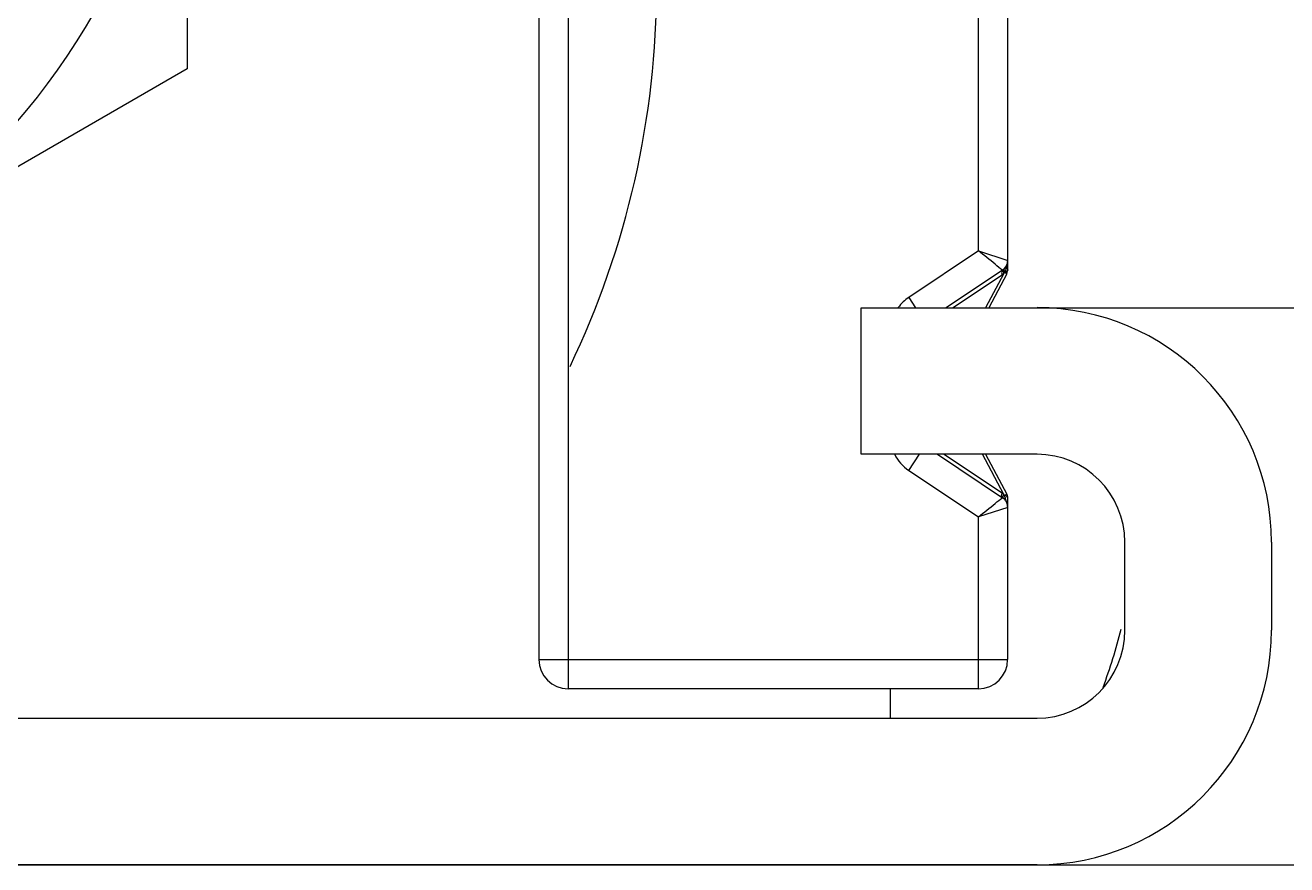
# Model space of a CAD drawing. Header units: millimetres. Extents: x -633009578 to 5705885, y -633235091 to 2571734.
# Drawn here: x 2449015.4 to 2449227, y 1996814.3 to 1996955 of the extents above; entities that cross this region are included whole.
import ezdxf

# ---------------------------------------------------------------- set-up
doc = ezdxf.new("R2010")
doc.units = ezdxf.units.MM
doc.header["$LTSCALE"] = 1000
doc.header["$MEASUREMENT"] = 0
doc.layers.get('0').update_dxf_attribs({"color": 9})
doc.layers.add('E-WIRE-系统', color=3, linetype='Continuous')

# ---------------------------------------------------------------- blocks, each defined once
blk = doc.blocks.new('G$CF4FACE3C')
at = {"layer": 'E-WIRE-系统'}
for p, q in [((-14417.27, 397.93), (-14417.27, 580.57)), ((-14421.72, 400.78), (-14421.72, 579.14)), ((-14541.72, 551.55), (-14541.72, 428.38)), ((-14488.38, 467.64), (-14488.38, 338.85)), ((-14483.94, 464.46), (-14483.94, 334.4)), ((-14541.72, 428.38), (-14648.39, 366.79)), ((-14421.72, 400.78), (-14432.28, 393.74)), ((-14421.72, 400.78), (-14417.27, 399.36)), ((-14418.06, 397.88), (-14426.61, 392.18)), ((-14425.64, 392.18), (-14418.12, 397.19)), ((-14417.87, 397.38), (-14420.62, 392.18)), ((-14417.43, 397.31), (-14420.14, 392.18)), ((-14418.19, 397.5), (-14418.12, 397.19)), ((-14417.97, 397.65), (-14417.87, 397.38)), ((-14417.88, 397.74), (-14417.78, 397.5)), ((-14417.87, 397.38), (-14417.78, 397.5)), ((-14417.84, 397.77), (-14417.75, 397.53)), ((-14417.78, 397.5), (-14417.75, 397.53)), ((-14417.43, 397.31), (-14417.78, 397.5)), ((-14417.63, 397.57), (-14417.75, 397.53)), ((-14417.55, 397.61), (-14417.63, 397.57)), ((-14439.49, 392.18), (-14412.83, 392.18)), ((-14439.49, 369.96), (-14439.49, 392.18)), ((-14432.28, 393.74), (-14431.24, 392.18)), ((-14420.62, 392.18), (-13920.12, 392.18)), ((-14412.83, 369.96), (-14439.49, 369.96)), ((-14432.28, 367.51), (-14430.65, 369.96)), ((-14427.94, 369.96), (-14418.06, 363.38)), ((-14418.13, 364.06), (-14427.03, 369.96)), ((-14417.88, 363.88), (-14421.08, 369.96)), ((-14420.62, 369.96), (-14417.43, 363.92)), ((-14432.28, 367.51), (-14421.72, 360.47)), ((-14417.97, 363.61), (-14417.88, 363.88)), ((-14417.83, 363.81), (-14417.88, 363.88)), ((-14417.77, 363.74), (-14417.83, 363.81)), ((-14417.8, 363.72), (-14417.69, 363.78)), ((-14417.51, 363.64), (-14417.8, 363.72)), ((-14417.69, 363.78), (-14417.43, 363.92)), ((-14417.27, 361.9), (-14421.72, 360.47)), ((-14417.4, 362.6), (-14417.65, 363.35)), ((-14417.27, 338.85), (-14417.27, 363.3)), ((-14421.72, 334.4), (-14421.72, 360.47)), ((-14399.49, 343.29), (-14399.49, 356.63)), ((-14377.27, 356.63), (-14377.27, 343.29)), ((-14488.38, 338.85), (-14417.27, 338.85)), ((-14421.72, 334.4), (-14483.94, 334.4)), ((-14435.05, 329.96), (-14435.05, 334.4)), ((-14706.17, 329.96), (-14412.83, 329.96)), ((-15126.94, 307.74), (-13920.12, 307.74)), ((-14412.83, 307.74), (-14706.17, 307.74))]:
    blk.add_line(p, q, dxfattribs=at)
blk.add_circle((-14648.39, 489.96), 106.67, dxfattribs=at)
for centre, radius, start, end in [((-14603.92, 441.04), 133.42, 334.351, 0), ((-14419.05, 399.36), 1.78, 303.6901, 0), ((-14420.36, 399.1), 3.05, 335.3163, 339.6423), ((-14419.84, 399.77), 3.1, 303.6772, 309.4206), ((-14419.87, 398.86), 2.51, 327.9596, 331.995), ((-14420.08, 398.97), 2.74, 331.9882, 335.2929), ((-14418, 398.49), 0.989, 297.0869, 301.1384), ((-14417.92, 398.34), 0.819, 301.1791, 304.2817), ((-14428.83, 388.57), 6.22, 123.6901, 144.1236), ((-14412.83, 356.63), 35.56, 0, 90), ((-14428.83, 372.69), 6.22, 206.1206, 236.3099), ((-14412.83, 356.63), 13.33, 0, 90), ((-14419.86, 361.46), 3.13, 50.7761, 56.4499), ((-14292.08, 401.42), 131.22, 196.6885, 196.8028), ((-14378.69, 375.28), 40.75, 196.8197, 197.0166), ((-14419.05, 361.9), 1.78, 0, 56.3099), ((-14412.83, 343.29), 35.56, 270, 0), ((-14412.83, 343.29), 13.33, 270, 0), ((-14486.16, 365.52), 88.89, 339.6685, 345.625), ((-14483.94, 338.85), 4.44, 180, 270), ((-14421.72, 338.85), 4.44, 270, 0)]:
    blk.add_arc(centre, radius, start, end, dxfattribs=at)
for points, knots in [([(-14418.06, 397.88), (-14418.46, 398.14), (-14419.62, 399.18), (-14420.86, 400.11), (-14421.72, 400.78)], [0, 0, 0, 0, 0.301655, 1, 1, 1, 1]), ([(-14417.92, 397.98), (-14417.94, 397.97), (-14417.97, 397.93), (-14417.98, 397.88), (-14417.99, 397.86)], [0, 0, 0, 0, 0.464051, 1, 1, 1, 1]), ([(-14417.85, 398.04), (-14417.9, 398), (-14417.91, 397.87), (-14417.89, 397.77), (-14417.88, 397.74)], [0, 0, 0, 0, 0.668538, 1, 1, 1, 1]), ([(-14417.99, 397.86), (-14417.99, 397.82), (-14417.99, 397.75), (-14417.98, 397.69), (-14417.97, 397.65)], [0, 0, 0, 0, 0.453877, 1, 1, 1, 1]), ([(-14417.29, 397.72), (-14417.29, 397.75), (-14417.3, 397.81), (-14417.32, 397.87), (-14417.33, 397.9)], [0, 0, 0, 0, 0.48312, 1, 1, 1, 1]), ([(-14418.17, 363.52), (-14418.18, 363.56), (-14418.21, 363.74), (-14418.17, 363.92), (-14418.13, 364.06)], [0, 0, 0, 0, 0.200998, 1, 1, 1, 1]), ([(-14417.92, 363.27), (-14417.98, 363.32), (-14418, 363.46), (-14417.98, 363.57), (-14417.97, 363.61)], [0, 0, 0, 0, 0.672918, 1, 1, 1, 1]), ([(-14417.29, 363.51), (-14417.29, 363.48), (-14417.3, 363.42), (-14417.32, 363.36), (-14417.33, 363.33)], [0, 0, 0, 0, 0.483166, 1, 1, 1, 1]), ([(-14421.72, 360.47), (-14420.86, 361.15), (-14419.62, 362.08), (-14418.46, 363.12), (-14418.06, 363.38)], [0, 0, 0, 0, 0.698346, 1, 1, 1, 1])]:
    blk.add_open_spline(points, degree=3, knots=knots, dxfattribs=at)
for points in [[(-14417.81, 398.08), (-14417.89, 398.01), (-14417.87, 397.87), (-14417.84, 397.77)], [(-14417.5, 398.04), (-14417.43, 398.23), (-14417.37, 398.44), (-14417.33, 398.65)], [(-14417.27, 397.93), (-14417.27, 397.83), (-14417.36, 397.73), (-14417.45, 397.67)], [(-14417.33, 398.65), (-14417.29, 398.88), (-14417.27, 399.12), (-14417.27, 399.36)], [(-14418.16, 397.73), (-14418.19, 397.66), (-14418.19, 397.58), (-14418.19, 397.5)], [(-14417.43, 397.31), (-14417.36, 397.44), (-14417.29, 397.58), (-14417.29, 397.72)], [(-14417.27, 363.3), (-14417.27, 363.44), (-14417.39, 363.58), (-14417.51, 363.64)], [(-14417.43, 363.92), (-14417.36, 363.79), (-14417.29, 363.65), (-14417.29, 363.51)], [(-14417.27, 361.9), (-14417.27, 362.14), (-14417.33, 362.37), (-14417.4, 362.6)]]:
    blk.add_open_spline(points, degree=3, dxfattribs=at)

msp = doc.modelspace()

# ---------------------------------------------------------------- block references
at = {"xscale": 1.10592, "yscale": 1.10592, "zscale": 1.10592}
msp.add_blockref('G$CF4FACE3C', (2465124.5, 1996473.94, -46.08), dxfattribs=at)

doc.saveas('drawing.dxf')
